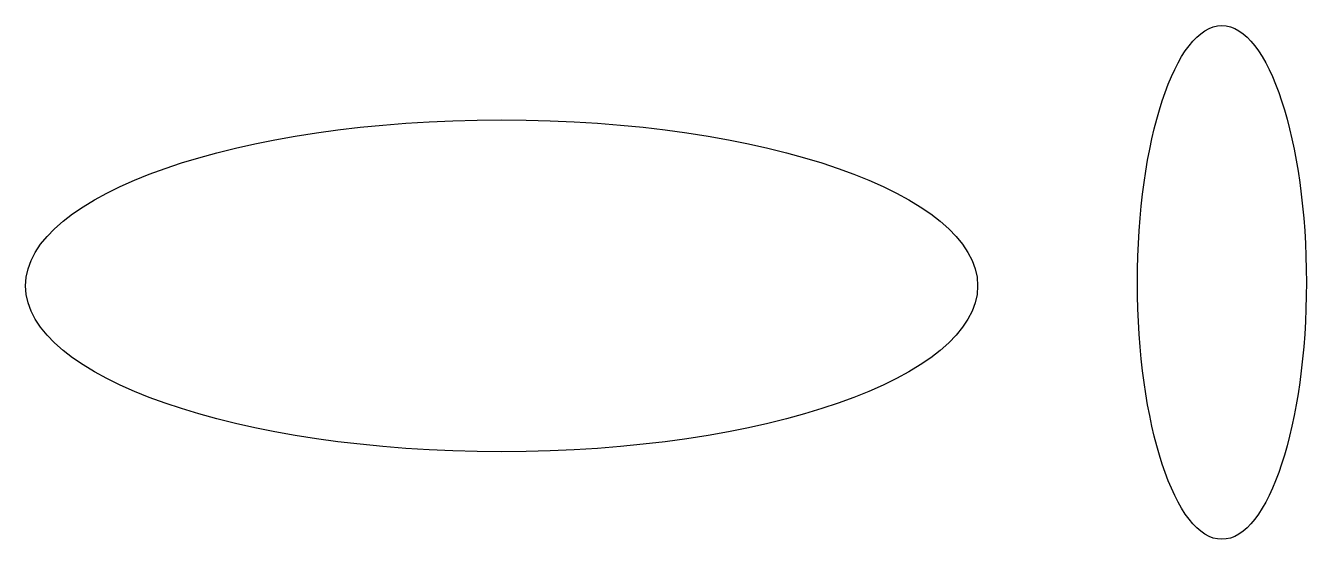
# Model space of a CAD drawing. Header units: millimetres. Extents: x 160 to 399, y 137 to 233.
import ezdxf

# ---------------------------------------------------------------- set-up
doc = ezdxf.new("R2010")
doc.units = ezdxf.units.MM

msp = doc.modelspace()

# ---------------------------------------------------------------- linework, layer by layer
for centre, major_axis, ratio in [((383.7, 185.08), (0, 47.95), 0.329268), ((249.07, 184.46), (-88.97, 0), 0.348264)]:
    msp.add_ellipse(centre, major_axis=major_axis, ratio=ratio)

doc.saveas('drawing.dxf')
